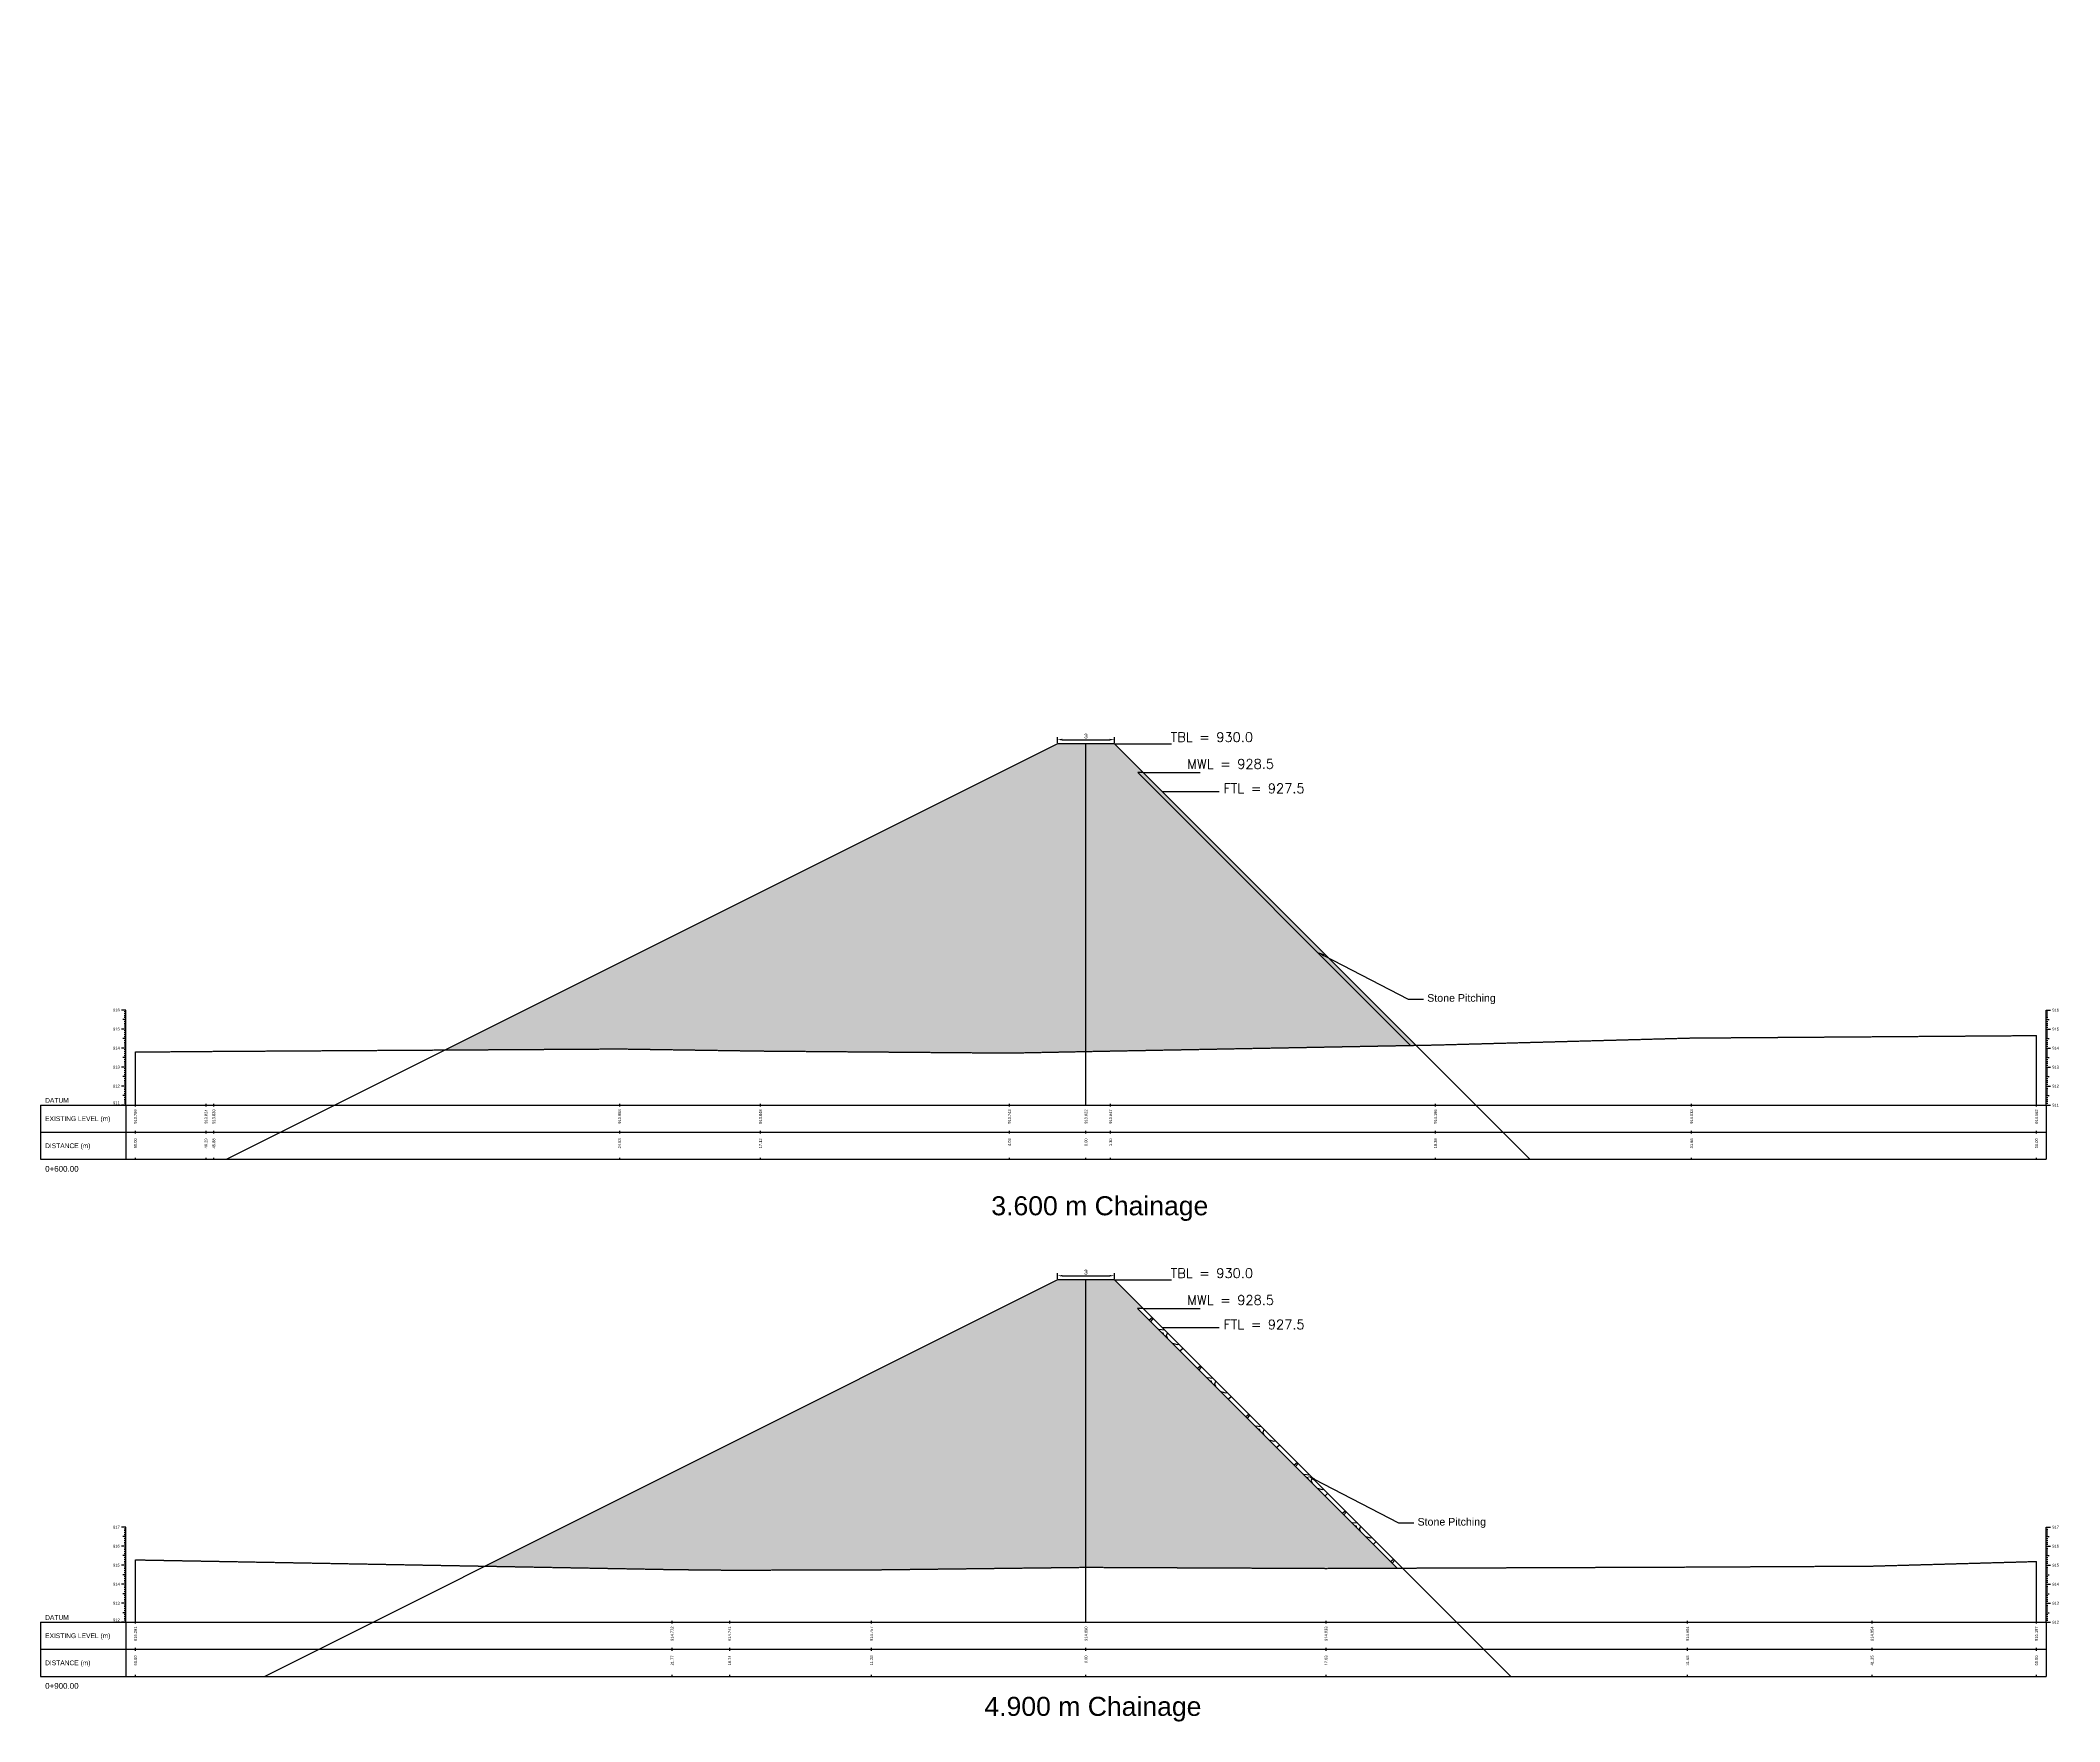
# Model space of a CAD drawing. Header units: millimetres. Extents: x 824502 to 1498685, y 1474633 to 1481826.
# Drawn here: x 1494721 to 1495783, y 1474633 to 1475517 of the extents above; entities that cross this region are included whole.
import ezdxf
from ezdxf import colors
from ezdxf.entities.mleader import LeaderData, LeaderLine
from ezdxf.enums import TextEntityAlignment as Align
from ezdxf.math import Vec2, Vec3

# ---------------------------------------------------------------- set-up
doc = ezdxf.new("R2010")
doc.units = ezdxf.units.MM
doc.linetypes.add('HIDDEN', pattern=[0.375, 0.25, -0.125])
doc.layers.add('CS_Drawing', color=7, linetype='Continuous')
doc.layers.add('GL', color=3, linetype='HIDDEN')
doc.styles.add('ROMANS', font='romans.shx')
doc.styles.get("Standard").update_dxf_attribs({"font": 'arial.ttf'})
doc.dimstyles.new('ISO-25', dxfattribs={"dimtxt": 2.5, "dimasz": 2.5, "dimexe": 1.25, "dimexo": 0.625, "dimtad": 1, "dimtxsty": 'Standard', "dimcen": 2.5, "dimadec": 0, "dimazin": 0, "dimtfac": 1, "dimtmove": 0, "dimatfit": 3, "dimfxl": 1, "dimarcsym": 0})

# ---------------------------------------------------------------- blocks, each defined once
blk = doc.blocks.new('*D6')
at = {"color": 0, "lineweight": -2, "transparency": 16777216}
for p, q in [((1495255.5, 1475147.5), (1495255.5, 1475150.4)), ((1495258, 1475149.1), (1495283, 1475149.1)), ((1495285.5, 1475147.5), (1495285.5, 1475150.4))]:
    blk.add_line(p, q, dxfattribs=at)
at = {"color": 0, "transparency": 16777216}
for points in [[(1495258, 1475149.6), (1495258, 1475148.7), (1495255.5, 1475149.1)], [(1495283, 1475149.6), (1495283, 1475148.7), (1495285.5, 1475149.1)]]:
    blk.add_solid(points, dxfattribs=at)
at = {"layer": 'Defpoints', "color": 0, "transparency": 16777216}
for p in [(1495285.5, 1475149.1), (1495255.5, 1475146.9), (1495285.5, 1475146.9)]:
    blk.add_point(p, dxfattribs=at)
at = {"color": 0, "transparency": 16777216, "insert": (1495270.5, 1475151), "char_height": 2.5, "attachment_point": 5}
blk.add_mtext('3', dxfattribs=at)
blk = doc.blocks.new('*D7')
at = {"color": 0, "lineweight": -2, "transparency": 16777216}
for p, q in [((1495255.5, 1474865.6), (1495255.5, 1474868.5)), ((1495258, 1474867.2), (1495283, 1474867.2)), ((1495285.5, 1474865.6), (1495285.5, 1474868.5))]:
    blk.add_line(p, q, dxfattribs=at)
at = {"color": 0, "transparency": 16777216}
for points in [[(1495258, 1474867.6), (1495258, 1474866.8), (1495255.5, 1474867.2)], [(1495283, 1474867.6), (1495283, 1474866.8), (1495285.5, 1474867.2)]]:
    blk.add_solid(points, dxfattribs=at)
at = {"layer": 'Defpoints', "color": 0, "transparency": 16777216}
for p in [(1495255.5, 1474865), (1495285.5, 1474867.2), (1495285.5, 1474865)]:
    blk.add_point(p, dxfattribs=at)
at = {"color": 0, "transparency": 16777216, "insert": (1495270.5, 1474869.1), "char_height": 2.5, "attachment_point": 5}
blk.add_mtext('3', dxfattribs=at)

msp = doc.modelspace()

# ---------------------------------------------------------------- hatches: boundary and pattern name
at = {"transparency": 33554687}
h = msp.add_hatch(dxfattribs=at)
h.set_pattern_fill('GRAVEL', color=0)
h.paths.add_polyline_path([(1495401.036, 1476119.513), (1495403.888, 1476119.489), (1495298.512, 1476224.865), (1495295.684, 1476224.865)])
h.paths.add_polyline_path([(1495441.285, 1474988.34), (1495444.062, 1474988.392), (1495300.602, 1475131.852), (1495297.774, 1475131.851)])
h.paths.add_polyline_path([(1494722.264, 1474649.183), (1494741.393, 1474649.183), (1494741.393, 1474653.778), (1494722.264, 1474653.778)], flags=9)
h.paths.add_polyline_path([(1494722.394, 1474685.572), (1494736.082, 1474685.572), (1494736.082, 1474689.386), (1494722.394, 1474689.386)], flags=9)
h.paths.add_polyline_path([(1494722.211, 1474660.821), (1494747.714, 1474660.821), (1494747.714, 1474665.737), (1494722.211, 1474665.737)], flags=9)
h.paths.add_polyline_path([(1494722.211, 1474675.071), (1494758.2, 1474675.071), (1494758.2, 1474679.987), (1494722.211, 1474679.987)], flags=9)
h.paths.add_polyline_path([(1495778.397, 1474683.842), (1495782.659, 1474683.842), (1495782.659, 1474686.139), (1495778.397, 1474686.139)], flags=9)
h.paths.add_polyline_path([(1495778.397, 1474733.842), (1495782.659, 1474733.842), (1495782.659, 1474736.139), (1495778.397, 1474736.139)], flags=9)
h.paths.add_polyline_path([(1495778.397, 1474723.842), (1495782.659, 1474723.842), (1495782.659, 1474726.139), (1495778.397, 1474726.139)], flags=9)
h.paths.add_polyline_path([(1495778.397, 1474713.842), (1495782.659, 1474713.842), (1495782.659, 1474716.139), (1495778.397, 1474716.139)], flags=9)
h.paths.add_polyline_path([(1495778.397, 1474703.842), (1495782.659, 1474703.842), (1495782.659, 1474706.139), (1495778.397, 1474706.139)], flags=9)
h.paths.add_polyline_path([(1495778.397, 1474693.84), (1495782.659, 1474693.84), (1495782.659, 1474696.139), (1495778.397, 1474696.139)], flags=9)
h.paths.add_polyline_path([(1494758.401, 1474685.042), (1494762.663, 1474685.042), (1494762.663, 1474687.339), (1494758.401, 1474687.339)], flags=9)
h.paths.add_polyline_path([(1494758.401, 1474733.842), (1494762.663, 1474733.842), (1494762.663, 1474736.139), (1494758.401, 1474736.139)], flags=9)
h.paths.add_polyline_path([(1494758.401, 1474723.842), (1494762.663, 1474723.842), (1494762.663, 1474726.139), (1494758.401, 1474726.139)], flags=9)
h.paths.add_polyline_path([(1494758.401, 1474713.842), (1494762.663, 1474713.842), (1494762.663, 1474716.139), (1494758.401, 1474716.139)], flags=9)
h.paths.add_polyline_path([(1494758.401, 1474703.842), (1494762.663, 1474703.842), (1494762.663, 1474706.139), (1494758.401, 1474706.139)], flags=9)
h.paths.add_polyline_path([(1494758.401, 1474693.84), (1494762.663, 1474693.84), (1494762.663, 1474696.139), (1494758.401, 1474696.139)], flags=9)
h.paths.add_polyline_path([(1495771.689, 1474661.873), (1495771.689, 1474667.883), (1495769.391, 1474667.883), (1495769.391, 1474661.873)], flags=9)
h.paths.add_polyline_path([(1495685.188, 1474661.873), (1495685.188, 1474667.883), (1495682.889, 1474667.883), (1495682.889, 1474661.873)], flags=9)
h.paths.add_polyline_path([(1495588.147, 1474661.873), (1495588.147, 1474667.883), (1495585.848, 1474667.883), (1495585.848, 1474661.873)], flags=9)
h.paths.add_polyline_path([(1495397.962, 1474661.873), (1495397.962, 1474667.883), (1495395.662, 1474667.883), (1495395.662, 1474661.873)], flags=9)
h.paths.add_polyline_path([(1495271.687, 1474663.039), (1495271.687, 1474667.883), (1495269.389, 1474667.883), (1495269.389, 1474663.039)], flags=9)
h.paths.add_polyline_path([(1495158.912, 1474661.873), (1495158.912, 1474667.883), (1495156.614, 1474667.883), (1495156.614, 1474661.873)], flags=9)
h.paths.add_polyline_path([(1495084.275, 1474661.873), (1495084.275, 1474667.883), (1495081.977, 1474667.883), (1495081.977, 1474661.873)], flags=9)
h.paths.add_polyline_path([(1495053.988, 1474661.88), (1495053.988, 1474667.877), (1495051.729, 1474667.877), (1495051.729, 1474661.88)], flags=9)
h.paths.add_polyline_path([(1494771.689, 1474661.873), (1494771.689, 1474667.883), (1494769.391, 1474667.883), (1494769.391, 1474661.873)], flags=9)
h.paths.add_polyline_path([(1495771.689, 1474674.792), (1495771.689, 1474683.133), (1495769.391, 1474683.133), (1495769.391, 1474674.792)], flags=9)
h.paths.add_polyline_path([(1495685.186, 1474674.792), (1495685.186, 1474683.133), (1495682.889, 1474683.133), (1495682.889, 1474674.792)], flags=9)
h.paths.add_polyline_path([(1495588.145, 1474674.792), (1495588.145, 1474683.133), (1495585.848, 1474683.133), (1495585.848, 1474674.792)], flags=9)
h.paths.add_polyline_path([(1495397.962, 1474674.792), (1495397.962, 1474683.133), (1495395.662, 1474683.133), (1495395.662, 1474674.792)], flags=9)
h.paths.add_polyline_path([(1495271.687, 1474674.792), (1495271.687, 1474683.133), (1495269.389, 1474683.133), (1495269.389, 1474674.792)], flags=9)
h.paths.add_polyline_path([(1495158.912, 1474674.792), (1495158.912, 1474683.133), (1495156.614, 1474683.133), (1495156.614, 1474674.792)], flags=9)
h.paths.add_polyline_path([(1495084.275, 1474674.792), (1495084.275, 1474683.133), (1495081.977, 1474683.133), (1495081.977, 1474674.792)], flags=9)
h.paths.add_polyline_path([(1495054.02, 1474674.792), (1495054.02, 1474683.133), (1495051.723, 1474683.133), (1495051.723, 1474674.792)], flags=9)
h.paths.add_polyline_path([(1494771.689, 1474674.792), (1494771.689, 1474683.133), (1494769.391, 1474683.133), (1494769.391, 1474674.792)], flags=9)
h = msp.add_hatch(dxfattribs=at)
h.set_pattern_fill('AR-CONC', color=0, scale=0.1)
h.paths.add_polyline_path([(1495270.53, 1475146.924), (1495255.53, 1475146.924), (1494933.661, 1474985.955), (1495025.241, 1474986.504), (1495099.3, 1474985.404), (1495230.246, 1474984.354), (1495270.53, 1474985.144)])
h.paths.add_polyline_path([(1495297.774, 1475131.851), (1495300.602, 1475131.852), (1495285.53, 1475146.924), (1495270.53, 1475146.924), (1495270.53, 1474985.144), (1495283.501, 1474985.394), (1495441.285, 1474988.34)])
h = msp.add_hatch(dxfattribs=at)
h.set_pattern_fill('AR-CONC', color=0, scale=0.1)
h.set_pattern_definition([(50, (-30.471, 162.445), (18.2184669, -1.59390855), [1.905, -20.955]), (355, (-30.471, 162.445), (-3.52434214, 19.10568452), [1.524, -16.76405842]), (100.4514447, (-28.953, 162.312), (14.69412471, 17.51177519), [1.61900088, -17.80902446]), (46.1842, (-30.471, 167.525), (27.1079041, -4.2042328), [2.8575, -31.4325]), (96.6355576, (-28.212, 167.175), (23.7404134, 24.74261246), [2.4285023, -26.7135608]), (351.1841512, (-30.47, 167.525), (23.7404134, 24.74261246), [2.2859967, -25.1459732]), (21, (-27.931, 166.255), (15.16143913, -10.22651982), [1.905, -20.955]), (326, (-27.931, 166.255), (6.18020283, 18.41879661), [1.524, -16.764]), (71.451445, (-26.668, 165.403), (21.34164193, 8.19227689), [1.61900088, -17.80899376]), (37.5, (-30.471, 162.445), (0.308860325, 8.455503887), [0, -16.5608, 0, -17.018, 0, -16.8275]), (7.5, (-30.471, 162.445), (6.68196625, 10.01805748), [0, -9.7028, 0, -16.1798, 0, -6.4135]), (327.5, (-36.1355, 162.445), (13.559059517, -0.5728744), [0, -6.35, 0, -19.812, 0, -26.289]), (317.5, (-38.675, 162.445), (14.81291814, 2.5426491), [0, -8.255, 0, -13.1572, 0, -18.669])])
h.paths.add_polyline_path([(1495270.53, 1474713.9), (1495270.53, 1474865), (1495255.53, 1474865), (1494954.579, 1474714.492), (1495052.862, 1474712.72), (1495083.116, 1474712.41), (1495157.753, 1474712.57)])
h.paths.add_polyline_path([(1495297.692, 1474850.009), (1495300.521, 1474850.009), (1495285.53, 1474865), (1495270.53, 1474865), (1495270.53, 1474713.9), (1495396.802, 1474713.33), (1495434.232, 1474713.47)])
h = msp.add_hatch(dxfattribs=at)
h.set_pattern_fill('GRAVEL', color=0)
h.set_pattern_definition([(228.0127875, (-12.1833, 187.8452), (-203.200000016, -228.5999999858), [3.4172144, -338.3048364]), (184.969741, (-14.4693, 185.3052), (304.7999998794, 25.400001447), [5.8640472, -580.54048894]), (132.5104471, (-20.3113, 184.7972), (254.0000001073, -279.3999999025), [4.1348152, -409.34722794]), (267.273689, (-30.2173, 178.4472), (25.4000000532, 507.9999999973), [5.3400452, -528.66437426]), (292.83365418, (-30.4713, 173.1132), (-127.0000000106, 304.79999999555), [5.236337, -518.39807745]), (357.273689, (-28.4393, 168.2872), (-507.9999999973, 25.4000000532), [5.3400452, -528.66437426]), (37.69424047, (-23.1053, 168.0332), (-330.19999998536, -254.000000019), [7.0619366, -699.13115314]), (72.25532837, (-17.5173, 172.3512), (177.8000000478, 558.7999999848), [6.6671952, -660.05256602]), (121.42956562, (-15.4853, 178.7012), (-203.2000000288, 330.19999998226), [5.35813, -530.455457]), (175.2363583, (-18.2793, 183.2732), (279.399999996, -25.4000000439), [6.1171328, -299.7393695]), (222.3974378, (-24.37526, 183.7812), (-304.79999999025, -279.40000001064), [7.9107792, -783.16772512]), (138.81407483, (-5.0713, 178.1932), (-177.7999999893, 152.4000000124), [2.7000454, -267.30565824]), (171.4692344, (-7.1033, 179.9712), (330.2000000089, -50.7999999424), [5.1368198, -508.54638997]), (225, (-12.183, 180.733), (-4e-15, -25.4), [3.5920934, -32.32893108]), (203.19859051, (-13.9613, 183.7812), (127.0000000035, 50.799999991), [1.9344132, -191.5062237]), (291.8014095, (-15.7393, 183.019), (-25.400000005, 76.199999998), [2.7356562, -134.0475299]), (30.96375653, (-14.7233, 180.479), (76.200000002, 50.799999997), [4.4431966, -143.66298153]), (161.5650512, (-10.913, 182.765), (50.8, -25.399999997), [3.2128714, -77.10898117]), (16.389540334, (-30.4713, 183.0192), (254, 76.2), [4.50088, -445.58826673]), (70.34617594, (-26.1533, 184.2892), (-101.6000000093, -279.3999999967), [3.7759894, -373.82215678]), (293.19859051, (-10.9133, 187.8452), (-50.799999991, 127.0000000036), [3.868801, -189.5718359]), (343.61045967, (-9.3893, 184.2892), (-254.0000000053, 76.1999999822), [4.50088, -445.58826673]), (339.44395478, (-30.4713, 167.2712), (-127, 50.8), [4.340352, -212.67734313]), (294.7751406, (-26.4073, 165.7472), (-127.0000001512, 279.3999999313), [3.6367212, -360.0359338]), (66.80140949, (-10.6593, 162.4452), (50.799999992, 127.000000003), [3.868801, -189.5718359]), (17.35402464, (-9.1353, 166.0012), (-330.1999999934, -101.6000000213), [4.2578274, -421.5237598]), (69.44395478, (-23.1053, 162.4452), (-50.800000001, -126.9999999996), [2.170176, -214.84751913]), (101.30993247, (-12.1833, 162.445), (-25.4, 101.6), [1.295146, -128.21994965]), (165.96375653, (-12.437, 163.715), (76.2, -25.4), [5.236337, -99.4905459]), (186.00900596, (-17.5173, 164.9852), (253.99999999865, 25.4000000133), [4.85267, -480.41364863]), (303.69006753, (-14.723, 178.193), (-25.400000004, 50.799999998), [3.6632388, -87.9177636]), (353.15722659, (-12.6913, 175.1452), (431.80000000266, -50.7999999774), [6.3955676, -633.16009065]), (60.9453959, (-6.3413, 174.3832), (-101.6000000028, -177.7999999984), [2.6150824, -258.89392318]), (90, (-5.07, 176.67), (-25.4, 25.4), [1.524, -23.876]), (120.25643716, (-18.0253, 165.7472), (101.5999999876, -177.8000000071), [3.5286696, -349.33940773]), (48.0127875, (-19.8033, 168.7952), (203.2000000168, 228.5999999851), [6.8344288, -334.887622]), (0, (-15.23, 173.875), (25.4, 25.4), [6.604, -18.796]), (325.3048465, (-8.6273, 173.8752), (254.0000000962, -177.7999998625), [4.0160956, -397.59316724]), (254.0546041, (-5.3253, 171.5892), (-25.399999998, -101.6000000004), [3.6982908, -181.2165004]), (207.64597536, (-6.3413, 168.0332), (-482.60000001773, -253.9999999663), [6.021451, -596.12464423]), (175.42607874, (-11.6753, 165.2392), (-330.2, 25.4), [6.3702946, -630.65846456])])
h.paths.add_polyline_path([(1495434.232, 1474713.47), (1495437.05, 1474713.48), (1495300.521, 1474850.009), (1495297.692, 1474850.009)])

# ---------------------------------------------------------------- linework, layer by layer
at = {"color": 0}
for p, q in [((1495255.53, 1475146.924), (1494818.624, 1474928.424)), ((1495285.53, 1475146.924), (1495255.53, 1475146.924)), ((1495270.53, 1474956.924), (1495270.53, 1475146.924)), ((1495285.53, 1475146.924), (1495504.03, 1474928.424)), ((1495285.53, 1475146.924), (1495315.53, 1475146.924)), ((1495285.53, 1475146.924), (1495300.521, 1475131.933)), ((1495300.602, 1475131.852), (1495297.774, 1475131.851)), ((1495297.774, 1475131.851), (1495441.285, 1474988.34)), ((1495300.521, 1475131.933), (1495330.521, 1475131.933)), ((1495300.521, 1475131.933), (1495310.53, 1475121.924)), ((1495310.53, 1475121.924), (1495340.53, 1475121.924)), ((1495255.53, 1474865), (1494838.62, 1474656.5)), ((1495285.53, 1474865), (1495255.53, 1474865)), ((1495270.53, 1474685), (1495270.53, 1474865)), ((1495285.53, 1474865), (1495494.03, 1474656.5)), ((1495285.542, 1474865), (1495315.542, 1474865)), ((1495285.542, 1474865), (1495300.533, 1474850.009)), ((1495297.692, 1474850.009), (1495434.232, 1474713.47)), ((1495300.521, 1474850.009), (1495297.692, 1474850.009)), ((1495300.521, 1474850.009), (1495330.521, 1474850.009)), ((1495300.533, 1474850.009), (1495310.542, 1474840)), ((1495310.542, 1474840), (1495340.542, 1474840))]:
    msp.add_line(p, q, dxfattribs=at)
at = {"layer": 'CS_Drawing'}
for p, q in [((1494765.53, 1475006.924), (1494763.28, 1475006.924)), ((1494765.53, 1475006.924), (1494763.955, 1475006.924)), ((1494765.53, 1475001.924), (1494763.955, 1475001.924)), ((1494765.53, 1475006.924), (1494764.63, 1475006.924)), ((1494765.53, 1475005.924), (1494764.63, 1475005.924)), ((1494765.53, 1475004.924), (1494764.63, 1475004.924)), ((1494765.53, 1475003.924), (1494764.63, 1475003.924)), ((1494765.53, 1475002.924), (1494764.63, 1475002.924)), ((1494765.53, 1475001.924), (1494764.63, 1475001.924)), ((1494765.53, 1475000.924), (1494764.63, 1475000.924)), ((1494765.53, 1474956.924), (1494765.53, 1475006.924)), ((1495775.53, 1475006.924), (1495777.78, 1475006.924)), ((1495775.53, 1475006.924), (1495777.105, 1475006.924)), ((1495775.53, 1475006.924), (1495776.43, 1475006.924)), ((1495775.53, 1474956.924), (1495775.53, 1475006.924)), ((1495775.53, 1475005.924), (1495776.43, 1475005.924)), ((1495775.53, 1475004.924), (1495776.43, 1475004.924)), ((1495775.53, 1475003.924), (1495776.43, 1475003.924)), ((1495775.53, 1475002.924), (1495776.43, 1475002.924)), ((1495775.53, 1475001.924), (1495777.105, 1475001.924)), ((1495775.53, 1475001.924), (1495776.43, 1475001.924)), ((1495775.53, 1475000.924), (1495776.43, 1475000.924)), ((1494765.53, 1474996.924), (1494763.28, 1474996.924)), ((1494765.53, 1474996.924), (1494763.955, 1474996.924)), ((1494765.53, 1474991.924), (1494763.955, 1474991.924)), ((1494765.53, 1474999.924), (1494764.63, 1474999.924)), ((1494765.53, 1474998.924), (1494764.63, 1474998.924)), ((1494765.53, 1474997.924), (1494764.63, 1474997.924)), ((1494765.53, 1474996.924), (1494764.63, 1474996.924)), ((1494765.53, 1474995.924), (1494764.63, 1474995.924)), ((1494765.53, 1474994.924), (1494764.63, 1474994.924)), ((1494765.53, 1474993.924), (1494764.63, 1474993.924)), ((1494765.53, 1474992.924), (1494764.63, 1474992.924)), ((1494765.53, 1474991.924), (1494764.63, 1474991.924)), ((1494765.53, 1474990.924), (1494764.63, 1474990.924)), ((1494765.53, 1474989.924), (1494764.63, 1474989.924)), ((1495770.53, 1474956.924), (1495770.53, 1474993.544)), ((1495775.53, 1474999.924), (1495776.43, 1474999.924)), ((1495775.53, 1474998.924), (1495776.43, 1474998.924)), ((1495775.53, 1474997.924), (1495776.43, 1474997.924)), ((1495775.53, 1474996.924), (1495777.78, 1474996.924)), ((1495775.53, 1474996.924), (1495777.105, 1474996.924)), ((1495775.53, 1474996.924), (1495776.43, 1474996.924)), ((1495775.53, 1474996.924), (1495777.78, 1474996.924)), ((1495775.53, 1474996.924), (1495777.105, 1474996.924)), ((1495775.53, 1474956.924), (1495775.53, 1474996.924)), ((1495775.53, 1474995.924), (1495776.43, 1474995.924)), ((1495775.53, 1474995.924), (1495776.43, 1474995.924)), ((1495775.53, 1474994.924), (1495776.43, 1474994.924)), ((1495775.53, 1474994.924), (1495776.43, 1474994.924)), ((1495775.53, 1474993.924), (1495776.43, 1474993.924)), ((1495775.53, 1474993.924), (1495776.43, 1474993.924)), ((1495775.53, 1474992.924), (1495776.43, 1474992.924)), ((1495775.53, 1474992.924), (1495776.43, 1474992.924)), ((1495775.53, 1474991.924), (1495777.105, 1474991.924)), ((1495775.53, 1474991.924), (1495776.43, 1474991.924)), ((1495775.53, 1474991.924), (1495777.105, 1474991.924)), ((1495775.53, 1474991.924), (1495776.43, 1474991.924)), ((1495775.53, 1474990.924), (1495776.43, 1474990.924)), ((1495775.53, 1474990.924), (1495776.43, 1474990.924)), ((1495775.53, 1474989.924), (1495776.43, 1474989.924)), ((1495775.53, 1474989.924), (1495776.43, 1474989.924)), ((1494765.53, 1474986.924), (1494763.28, 1474986.924)), ((1494765.53, 1474986.924), (1494763.955, 1474986.924)), ((1494765.53, 1474981.924), (1494763.955, 1474981.924)), ((1494765.53, 1474988.924), (1494764.63, 1474988.924)), ((1494765.53, 1474987.924), (1494764.63, 1474987.924)), ((1494765.53, 1474986.924), (1494764.63, 1474986.924)), ((1494765.53, 1474985.924), (1494764.63, 1474985.924)), ((1494765.53, 1474984.924), (1494764.63, 1474984.924)), ((1494765.53, 1474983.924), (1494764.63, 1474983.924)), ((1494765.53, 1474982.924), (1494764.63, 1474982.924)), ((1494765.53, 1474981.924), (1494764.63, 1474981.924)), ((1494765.53, 1474980.924), (1494764.63, 1474980.924)), ((1494765.53, 1474979.924), (1494764.63, 1474979.924)), ((1494770.53, 1474956.924), (1494770.53, 1474984.914)), ((1495775.53, 1474988.924), (1495776.43, 1474988.924)), ((1495775.53, 1474988.924), (1495776.43, 1474988.924)), ((1495775.53, 1474987.924), (1495776.43, 1474987.924)), ((1495775.53, 1474987.924), (1495776.43, 1474987.924)), ((1495775.53, 1474986.924), (1495777.78, 1474986.924)), ((1495775.53, 1474986.924), (1495777.105, 1474986.924)), ((1495775.53, 1474986.924), (1495776.43, 1474986.924)), ((1495775.53, 1474986.924), (1495777.78, 1474986.924)), ((1495775.53, 1474986.924), (1495777.105, 1474986.924)), ((1495775.53, 1474986.924), (1495776.43, 1474986.924)), ((1495775.53, 1474985.924), (1495776.43, 1474985.924)), ((1495775.53, 1474985.924), (1495776.43, 1474985.924)), ((1495775.53, 1474984.924), (1495776.43, 1474984.924)), ((1495775.53, 1474984.924), (1495776.43, 1474984.924)), ((1495775.53, 1474983.924), (1495776.43, 1474983.924)), ((1495775.53, 1474983.924), (1495776.43, 1474983.924)), ((1495775.53, 1474982.924), (1495776.43, 1474982.924)), ((1495775.53, 1474982.924), (1495776.43, 1474982.924)), ((1495775.53, 1474981.924), (1495777.105, 1474981.924)), ((1495775.53, 1474981.924), (1495776.43, 1474981.924)), ((1495775.53, 1474981.924), (1495777.105, 1474981.924)), ((1495775.53, 1474981.924), (1495776.43, 1474981.924)), ((1495775.53, 1474980.924), (1495776.43, 1474980.924)), ((1495775.53, 1474980.924), (1495776.43, 1474980.924)), ((1495775.53, 1474979.924), (1495776.43, 1474979.924)), ((1495775.53, 1474979.924), (1495776.43, 1474979.924)), ((1494765.53, 1474976.924), (1494763.28, 1474976.924)), ((1494765.53, 1474976.924), (1494763.955, 1474976.924)), ((1494765.53, 1474971.924), (1494763.955, 1474971.924)), ((1494765.53, 1474978.924), (1494764.63, 1474978.924)), ((1494765.53, 1474977.924), (1494764.63, 1474977.924)), ((1494765.53, 1474976.924), (1494764.63, 1474976.924)), ((1494765.53, 1474975.924), (1494764.63, 1474975.924)), ((1494765.53, 1474974.924), (1494764.63, 1474974.924)), ((1494765.53, 1474973.924), (1494764.63, 1474973.924)), ((1494765.53, 1474972.924), (1494764.63, 1474972.924)), ((1494765.53, 1474971.924), (1494764.63, 1474971.924)), ((1494765.53, 1474970.924), (1494764.63, 1474970.924)), ((1494765.53, 1474969.924), (1494764.63, 1474969.924)), ((1494765.53, 1474968.924), (1494764.63, 1474968.924)), ((1495770.53, 1474956.924), (1495770.53, 1474976.924)), ((1495770.53, 1474956.924), (1495770.53, 1474976.924)), ((1495775.53, 1474978.924), (1495776.43, 1474978.924)), ((1495775.53, 1474978.924), (1495776.43, 1474978.924)), ((1495775.53, 1474977.924), (1495776.43, 1474977.924)), ((1495775.53, 1474977.924), (1495776.43, 1474977.924)), ((1495775.53, 1474976.924), (1495777.78, 1474976.924)), ((1495775.53, 1474976.924), (1495777.105, 1474976.924)), ((1495775.53, 1474976.924), (1495776.43, 1474976.924)), ((1495775.53, 1474976.924), (1495777.78, 1474976.924)), ((1495775.53, 1474976.924), (1495777.105, 1474976.924)), ((1495775.53, 1474976.924), (1495776.43, 1474976.924)), ((1495775.53, 1474975.924), (1495776.43, 1474975.924)), ((1495775.53, 1474975.924), (1495776.43, 1474975.924)), ((1495775.53, 1474974.924), (1495776.43, 1474974.924)), ((1495775.53, 1474974.924), (1495776.43, 1474974.924)), ((1495775.53, 1474973.924), (1495776.43, 1474973.924)), ((1495775.53, 1474973.924), (1495776.43, 1474973.924)), ((1495775.53, 1474972.924), (1495776.43, 1474972.924)), ((1495775.53, 1474972.924), (1495776.43, 1474972.924)), ((1495775.53, 1474971.924), (1495777.105, 1474971.924)), ((1495775.53, 1474971.924), (1495776.43, 1474971.924)), ((1495775.53, 1474971.924), (1495777.105, 1474971.924)), ((1495775.53, 1474971.924), (1495776.43, 1474971.924)), ((1495775.53, 1474970.924), (1495776.43, 1474970.924)), ((1495775.53, 1474970.924), (1495776.43, 1474970.924)), ((1495775.53, 1474969.924), (1495776.43, 1474969.924)), ((1495775.53, 1474969.924), (1495776.43, 1474969.924)), ((1495775.53, 1474968.924), (1495776.43, 1474968.924)), ((1495775.53, 1474968.924), (1495776.43, 1474968.924)), ((1494765.53, 1474966.924), (1494763.28, 1474966.924)), ((1494765.53, 1474966.924), (1494763.955, 1474966.924)), ((1494765.53, 1474961.924), (1494763.955, 1474961.924)), ((1494765.53, 1474967.924), (1494764.63, 1474967.924)), ((1494765.53, 1474966.924), (1494764.63, 1474966.924)), ((1494765.53, 1474965.924), (1494764.63, 1474965.924)), ((1494765.53, 1474964.924), (1494764.63, 1474964.924)), ((1494765.53, 1474963.924), (1494764.63, 1474963.924)), ((1494765.53, 1474962.924), (1494764.63, 1474962.924)), ((1494765.53, 1474961.924), (1494764.63, 1474961.924)), ((1494765.53, 1474960.924), (1494764.63, 1474960.924)), ((1494765.53, 1474959.924), (1494764.63, 1474959.924)), ((1494765.53, 1474958.924), (1494764.63, 1474958.924)), ((1494765.53, 1474957.924), (1494764.63, 1474957.924)), ((1495775.53, 1474967.924), (1495776.43, 1474967.924)), ((1495775.53, 1474967.924), (1495776.43, 1474967.924)), ((1495775.53, 1474966.924), (1495777.78, 1474966.924)), ((1495775.53, 1474966.924), (1495777.105, 1474966.924)), ((1495775.53, 1474966.924), (1495776.43, 1474966.924)), ((1495775.53, 1474966.924), (1495777.78, 1474966.924)), ((1495775.53, 1474966.924), (1495777.105, 1474966.924)), ((1495775.53, 1474966.924), (1495776.43, 1474966.924)), ((1495775.53, 1474965.924), (1495776.43, 1474965.924)), ((1495775.53, 1474965.924), (1495776.43, 1474965.924)), ((1495775.53, 1474964.924), (1495776.43, 1474964.924)), ((1495775.53, 1474964.924), (1495776.43, 1474964.924)), ((1495775.53, 1474963.924), (1495776.43, 1474963.924)), ((1495775.53, 1474963.924), (1495776.43, 1474963.924)), ((1495775.53, 1474962.924), (1495776.43, 1474962.924)), ((1495775.53, 1474962.924), (1495776.43, 1474962.924)), ((1495775.53, 1474961.924), (1495777.105, 1474961.924)), ((1495775.53, 1474961.924), (1495776.43, 1474961.924)), ((1495775.53, 1474961.924), (1495777.105, 1474961.924)), ((1495775.53, 1474961.924), (1495776.43, 1474961.924)), ((1495775.53, 1474960.924), (1495776.43, 1474960.924)), ((1495775.53, 1474960.924), (1495776.43, 1474960.924)), ((1495775.53, 1474959.924), (1495776.43, 1474959.924)), ((1495775.53, 1474959.924), (1495776.43, 1474959.924)), ((1495775.53, 1474958.924), (1495776.43, 1474958.924)), ((1495775.53, 1474958.924), (1495776.43, 1474958.924)), ((1495775.53, 1474957.924), (1495776.43, 1474957.924)), ((1495775.53, 1474957.924), (1495776.43, 1474957.924)), ((1494720.53, 1474956.924), (1494765.53, 1474956.924)), ((1494720.53, 1474956.924), (1494720.53, 1474928.424)), ((1494765.53, 1474956.924), (1494763.28, 1474956.924)), ((1494765.53, 1474956.924), (1494763.955, 1474956.924)), ((1494765.53, 1474956.924), (1494764.63, 1474956.924)), ((1494765.53, 1474956.924), (1495775.53, 1474956.924)), ((1494765.53, 1474956.924), (1494765.53, 1474928.424)), ((1494770.53, 1474956.174), (1494770.53, 1474957.674)), ((1494807.668, 1474956.174), (1494807.668, 1474957.674)), ((1494811.741, 1474956.174), (1494811.741, 1474957.674)), ((1495025.241, 1474956.174), (1495025.241, 1474957.674)), ((1495099.3, 1474956.174), (1495099.3, 1474957.674)), ((1495230.246, 1474956.174), (1495230.246, 1474957.674)), ((1495283.501, 1474956.174), (1495283.501, 1474957.674)), ((1495454.331, 1474956.174), (1495454.331, 1474957.674)), ((1495589.113, 1474956.174), (1495589.113, 1474957.674)), ((1495720.53, 1474956.924), (1495765.53, 1474956.924)), ((1495765.53, 1474956.924), (1495775.53, 1474956.924)), ((1495770.53, 1474956.174), (1495770.53, 1474957.674)), ((1495770.53, 1474956.174), (1495770.53, 1474957.674)), ((1495775.53, 1474956.924), (1495777.78, 1474956.924)), ((1495775.53, 1474956.924), (1495777.105, 1474956.924)), ((1495775.53, 1474956.924), (1495776.43, 1474956.924)), ((1495775.53, 1474956.924), (1495775.53, 1474928.424)), ((1495775.53, 1474956.924), (1495777.78, 1474956.924)), ((1495775.53, 1474956.924), (1495777.105, 1474956.924)), ((1495775.53, 1474956.924), (1495776.43, 1474956.924)), ((1495775.53, 1474956.924), (1495775.53, 1474928.424)), ((1494720.53, 1474942.674), (1494765.53, 1474942.674)), ((1494765.53, 1474942.674), (1495775.53, 1474942.674)), ((1494765.53, 1474942.674), (1495775.53, 1474942.674)), ((1494770.53, 1474941.924), (1494770.53, 1474943.424)), ((1494807.668, 1474941.924), (1494807.668, 1474943.424)), ((1494811.741, 1474941.924), (1494811.741, 1474943.424)), ((1495025.241, 1474941.924), (1495025.241, 1474943.424)), ((1495099.3, 1474941.924), (1495099.3, 1474943.424)), ((1495230.246, 1474941.924), (1495230.246, 1474943.424)), ((1495270.53, 1474941.924), (1495270.53, 1474943.424)), ((1495283.501, 1474941.924), (1495283.501, 1474943.424)), ((1495454.331, 1474941.924), (1495454.331, 1474943.424)), ((1495589.113, 1474941.924), (1495589.113, 1474943.424)), ((1495720.53, 1474942.674), (1495765.53, 1474942.674)), ((1495765.53, 1474942.674), (1495775.53, 1474942.674)), ((1495765.53, 1474942.674), (1495775.53, 1474942.674)), ((1495770.53, 1474941.924), (1495770.53, 1474943.424)), ((1495770.53, 1474941.924), (1495770.53, 1474943.424)), ((1494720.53, 1474928.424), (1494765.53, 1474928.424)), ((1494765.53, 1474928.424), (1495775.53, 1474928.424)), ((1494770.53, 1474928.424), (1494770.53, 1474929.174)), ((1494807.668, 1474928.424), (1494807.668, 1474929.174)), ((1494811.741, 1474928.424), (1494811.741, 1474929.174)), ((1495025.241, 1474928.424), (1495025.241, 1474929.174)), ((1495099.3, 1474928.424), (1495099.3, 1474929.174)), ((1495230.246, 1474928.424), (1495230.246, 1474929.174)), ((1495270.53, 1474928.424), (1495270.53, 1474929.174)), ((1495283.501, 1474928.424), (1495283.501, 1474929.174)), ((1495454.331, 1474928.424), (1495454.331, 1474929.174)), ((1495589.113, 1474928.424), (1495589.113, 1474929.174)), ((1495720.53, 1474928.424), (1495765.53, 1474928.424)), ((1495765.53, 1474928.424), (1495775.53, 1474928.424)), ((1495770.53, 1474928.424), (1495770.53, 1474929.174)), ((1495770.53, 1474928.424), (1495770.53, 1474929.174)), ((1494765.53, 1474735), (1494763.28, 1474735)), ((1494765.53, 1474735), (1494763.955, 1474735)), ((1494765.53, 1474735), (1494764.63, 1474735)), ((1494765.53, 1474685), (1494765.53, 1474735)), ((1495775.53, 1474735), (1495777.78, 1474735)), ((1495775.53, 1474735), (1495777.105, 1474735)), ((1495775.53, 1474735), (1495776.43, 1474735)), ((1495775.53, 1474685), (1495775.53, 1474735)), ((1494765.53, 1474725), (1494763.28, 1474725)), ((1494765.53, 1474730), (1494763.955, 1474730)), ((1494765.53, 1474725), (1494763.955, 1474725)), ((1494765.53, 1474734), (1494764.63, 1474734)), ((1494765.53, 1474733), (1494764.63, 1474733)), ((1494765.53, 1474732), (1494764.63, 1474732)), ((1494765.53, 1474731), (1494764.63, 1474731)), ((1494765.53, 1474730), (1494764.63, 1474730)), ((1494765.53, 1474729), (1494764.63, 1474729)), ((1494765.53, 1474728), (1494764.63, 1474728)), ((1494765.53, 1474727), (1494764.63, 1474727)), ((1494765.53, 1474726), (1494764.63, 1474726)), ((1494765.53, 1474725), (1494764.63, 1474725)), ((1495775.53, 1474734), (1495776.43, 1474734)), ((1495775.53, 1474733), (1495776.43, 1474733)), ((1495775.53, 1474732), (1495776.43, 1474732)), ((1495775.53, 1474731), (1495776.43, 1474731)), ((1495775.53, 1474730), (1495777.105, 1474730)), ((1495775.53, 1474730), (1495776.43, 1474730)), ((1495775.53, 1474729), (1495776.43, 1474729)), ((1495775.53, 1474728), (1495776.43, 1474728)), ((1495775.53, 1474727), (1495776.43, 1474727)), ((1495775.53, 1474726), (1495776.43, 1474726)), ((1495775.53, 1474725), (1495777.78, 1474725)), ((1495775.53, 1474725), (1495777.105, 1474725)), ((1495775.53, 1474725), (1495776.43, 1474725)), ((1494765.53, 1474715), (1494763.28, 1474715)), ((1494765.53, 1474720), (1494763.955, 1474720)), ((1494765.53, 1474715), (1494763.955, 1474715)), ((1494765.53, 1474724), (1494764.63, 1474724)), ((1494765.53, 1474723), (1494764.63, 1474723)), ((1494765.53, 1474722), (1494764.63, 1474722)), ((1494765.53, 1474721), (1494764.63, 1474721)), ((1494765.53, 1474720), (1494764.63, 1474720)), ((1494765.53, 1474719), (1494764.63, 1474719)), ((1494765.53, 1474718), (1494764.63, 1474718)), ((1494765.53, 1474717), (1494764.63, 1474717)), ((1494765.53, 1474716), (1494764.63, 1474716)), ((1494765.53, 1474715), (1494764.63, 1474715)), ((1494765.53, 1474714), (1494764.63, 1474714)), ((1494770.53, 1474685), (1494770.53, 1474717.81)), ((1495770.53, 1474685), (1495770.53, 1474716.97)), ((1495775.53, 1474724), (1495776.43, 1474724)), ((1495775.53, 1474723), (1495776.43, 1474723)), ((1495775.53, 1474722), (1495776.43, 1474722)), ((1495775.53, 1474721), (1495776.43, 1474721)), ((1495775.53, 1474720), (1495777.105, 1474720)), ((1495775.53, 1474720), (1495776.43, 1474720)), ((1495775.53, 1474719), (1495776.43, 1474719)), ((1495775.53, 1474718), (1495776.43, 1474718)), ((1495775.53, 1474717), (1495776.43, 1474717)), ((1495775.53, 1474716), (1495776.43, 1474716)), ((1495775.53, 1474715), (1495777.78, 1474715)), ((1495775.53, 1474715), (1495777.105, 1474715)), ((1495775.53, 1474715), (1495776.43, 1474715)), ((1495775.53, 1474714), (1495776.43, 1474714)), ((1494765.53, 1474705), (1494763.28, 1474705)), ((1494765.53, 1474710), (1494763.955, 1474710)), ((1494765.53, 1474705), (1494763.955, 1474705)), ((1494765.53, 1474713), (1494764.63, 1474713)), ((1494765.53, 1474712), (1494764.63, 1474712)), ((1494765.53, 1474711), (1494764.63, 1474711)), ((1494765.53, 1474710), (1494764.63, 1474710)), ((1494765.53, 1474709), (1494764.63, 1474709)), ((1494765.53, 1474708), (1494764.63, 1474708)), ((1494765.53, 1474707), (1494764.63, 1474707)), ((1494765.53, 1474706), (1494764.63, 1474706)), ((1494765.53, 1474705), (1494764.63, 1474705)), ((1494765.53, 1474704), (1494764.63, 1474704)), ((1494765.53, 1474703), (1494764.63, 1474703)), ((1495775.53, 1474713), (1495776.43, 1474713)), ((1495775.53, 1474712), (1495776.43, 1474712)), ((1495775.53, 1474711), (1495776.43, 1474711)), ((1495775.53, 1474710), (1495777.105, 1474710)), ((1495775.53, 1474710), (1495776.43, 1474710)), ((1495775.53, 1474709), (1495776.43, 1474709)), ((1495775.53, 1474708), (1495776.43, 1474708)), ((1495775.53, 1474707), (1495776.43, 1474707)), ((1495775.53, 1474706), (1495776.43, 1474706)), ((1495775.53, 1474705), (1495777.78, 1474705)), ((1495775.53, 1474705), (1495777.105, 1474705)), ((1495775.53, 1474705), (1495776.43, 1474705)), ((1495775.53, 1474704), (1495776.43, 1474704)), ((1495775.53, 1474703), (1495776.43, 1474703)), ((1494765.53, 1474695), (1494763.28, 1474695)), ((1494765.53, 1474700), (1494763.955, 1474700)), ((1494765.53, 1474695), (1494763.955, 1474695)), ((1494765.53, 1474702), (1494764.63, 1474702)), ((1494765.53, 1474701), (1494764.63, 1474701)), ((1494765.53, 1474700), (1494764.63, 1474700)), ((1494765.53, 1474699), (1494764.63, 1474699)), ((1494765.53, 1474698), (1494764.63, 1474698)), ((1494765.53, 1474697), (1494764.63, 1474697)), ((1494765.53, 1474696), (1494764.63, 1474696)), ((1494765.53, 1474695), (1494764.63, 1474695)), ((1494765.53, 1474694), (1494764.63, 1474694)), ((1494765.53, 1474693), (1494764.63, 1474693)), ((1495775.53, 1474702), (1495776.43, 1474702)), ((1495775.53, 1474701), (1495776.43, 1474701)), ((1495775.53, 1474700), (1495777.105, 1474700)), ((1495775.53, 1474700), (1495776.43, 1474700)), ((1495775.53, 1474699), (1495776.43, 1474699)), ((1495775.53, 1474698), (1495776.43, 1474698)), ((1495775.53, 1474697), (1495776.43, 1474697)), ((1495775.53, 1474696), (1495776.43, 1474696)), ((1495775.53, 1474695), (1495777.78, 1474695)), ((1495775.53, 1474695), (1495777.105, 1474695)), ((1495775.53, 1474695), (1495776.43, 1474695)), ((1495775.53, 1474694), (1495776.43, 1474694)), ((1495775.53, 1474693), (1495776.43, 1474693)), ((1494720.53, 1474685), (1494765.53, 1474685)), ((1494720.53, 1474685), (1494720.53, 1474656.5)), ((1494765.53, 1474685), (1494763.28, 1474685)), ((1494765.53, 1474690), (1494763.955, 1474690)), ((1494765.53, 1474685), (1494763.955, 1474685)), ((1494765.53, 1474692), (1494764.63, 1474692)), ((1494765.53, 1474691), (1494764.63, 1474691)), ((1494765.53, 1474690), (1494764.63, 1474690)), ((1494765.53, 1474689), (1494764.63, 1474689)), ((1494765.53, 1474688), (1494764.63, 1474688)), ((1494765.53, 1474687), (1494764.63, 1474687)), ((1494765.53, 1474686), (1494764.63, 1474686)), ((1494765.53, 1474685), (1494764.63, 1474685)), ((1494765.53, 1474685), (1495775.53, 1474685)), ((1494765.53, 1474685), (1494765.53, 1474656.5)), ((1494770.53, 1474684.25), (1494770.53, 1474685.75)), ((1495052.862, 1474684.25), (1495052.862, 1474685.75)), ((1495083.116, 1474684.25), (1495083.116, 1474685.75)), ((1495157.753, 1474684.25), (1495157.753, 1474685.75)), ((1495396.802, 1474684.25), (1495396.802, 1474685.75)), ((1495586.987, 1474684.25), (1495586.987, 1474685.75)), ((1495684.028, 1474684.25), (1495684.028, 1474685.75)), ((1495770.53, 1474684.25), (1495770.53, 1474685.75)), ((1495775.53, 1474692), (1495776.43, 1474692)), ((1495775.53, 1474691), (1495776.43, 1474691)), ((1495775.53, 1474690), (1495777.105, 1474690)), ((1495775.53, 1474690), (1495776.43, 1474690)), ((1495775.53, 1474689), (1495776.43, 1474689)), ((1495775.53, 1474688), (1495776.43, 1474688)), ((1495775.53, 1474687), (1495776.43, 1474687)), ((1495775.53, 1474686), (1495776.43, 1474686)), ((1495775.53, 1474685), (1495777.78, 1474685)), ((1495775.53, 1474685), (1495777.105, 1474685)), ((1495775.53, 1474685), (1495776.43, 1474685)), ((1495775.53, 1474685), (1495775.53, 1474656.5)), ((1494770.53, 1474670), (1494770.53, 1474671.5)), ((1495052.862, 1474670), (1495052.862, 1474671.5)), ((1495083.116, 1474670), (1495083.116, 1474671.5)), ((1495157.753, 1474670), (1495157.753, 1474671.5)), ((1495270.528, 1474670), (1495270.528, 1474671.5)), ((1495396.802, 1474670), (1495396.802, 1474671.5)), ((1495586.987, 1474670), (1495586.987, 1474671.5)), ((1495684.028, 1474670), (1495684.028, 1474671.5)), ((1495770.53, 1474670), (1495770.53, 1474671.5)), ((1494720.53, 1474670.75), (1494765.53, 1474670.75)), ((1494765.53, 1474670.75), (1495775.53, 1474670.75)), ((1494765.53, 1474670.75), (1495775.53, 1474670.75)), ((1494720.53, 1474656.5), (1494765.53, 1474656.5)), ((1494765.53, 1474656.5), (1495775.53, 1474656.5)), ((1494770.53, 1474656.5), (1494770.53, 1474657.25)), ((1495052.862, 1474656.5), (1495052.862, 1474657.25)), ((1495083.116, 1474656.5), (1495083.116, 1474657.25)), ((1495157.753, 1474656.5), (1495157.753, 1474657.25)), ((1495270.528, 1474656.5), (1495270.528, 1474657.25)), ((1495396.802, 1474656.5), (1495396.802, 1474657.25)), ((1495586.987, 1474656.5), (1495586.987, 1474657.25)), ((1495684.028, 1474656.5), (1495684.028, 1474657.25)), ((1495770.53, 1474656.5), (1495770.53, 1474657.25))]:
    msp.add_line(p, q, dxfattribs=at)
at = {"layer": 'GL'}
for points in [[(1494770.53, 1474984.914), (1494807.668, 1474985.164), (1494811.741, 1474985.224), (1495025.241, 1474986.504), (1495099.3, 1474985.404), (1495230.246, 1474984.354), (1495270.53, 1474985.144), (1495283.501, 1474985.394), (1495454.331, 1474988.584), (1495589.113, 1474992.254), (1495770.53, 1474993.544)], [(1495770.53, 1474976.924), (1495770.53, 1474976.924)], [(1494770.53, 1474717.81), (1495052.862, 1474712.72), (1495083.116, 1474712.41), (1495157.753, 1474712.57), (1495270.528, 1474713.9), (1495396.802, 1474713.33), (1495586.987, 1474714.04), (1495684.028, 1474714.54), (1495770.53, 1474716.97)]]:
    msp.add_lwpolyline(points, dxfattribs=at)

# ---------------------------------------------------------------- texts
at = {"color": 1, "char_height": 5, "attachment_point": 1, "style": 'ROMANS'}
for insert in [(1495315.084, 1475152.942), (1495315.096, 1474871.018)]:
    msp.add_mtext_dynamic_manual_height_columns('TBL = 930.0', width=57.21501, gutter_width=1, heights=[0], dxfattribs=dict(at, insert=insert))
at = {"color": 2, "char_height": 5, "attachment_point": 1, "style": 'ROMANS'}
for insert in [(1495323.743, 1475138.836), (1495323.755, 1474856.913)]:
    msp.add_mtext_dynamic_manual_height_columns('MWL = 928.5', width=54.13471, gutter_width=1, heights=[0], dxfattribs=dict(at, insert=insert))
at = {"color": 4, "char_height": 5, "attachment_point": 1, "style": 'ROMANS'}
for insert in [(1495342.832, 1475125.986), (1495342.844, 1474844.062)]:
    msp.add_mtext_dynamic_manual_height_columns('FTL = 927.5', width=53.44561, gutter_width=1, heights=[0], dxfattribs=dict(at, insert=insert))
at = {"color": 0, "char_height": 10, "attachment_point": 1}
for s, width, insert in [('3.600 m Chainage', 126.97099, (1495220.727, 1474908.997)), ('4.900 m Chainage', 121.28357, (1495217.098, 1474645.747))]:
    msp.add_mtext_dynamic_manual_height_columns(s, width=width, gutter_width=1, heights=[0], dxfattribs=dict(at, insert=insert))
at = {"layer": 'CS_Drawing'}
for s, p in [('916', (1494762.28, 1475006.924)), ('915', (1494762.28, 1474996.924)), ('914', (1494762.28, 1474986.924)), ('913', (1494762.28, 1474976.924)), ('912', (1494762.28, 1474966.924)), ('917', (1494762.28, 1474735)), ('916', (1494762.28, 1474725)), ('915', (1494762.28, 1474715)), ('914', (1494762.28, 1474705)), ('913', (1494762.28, 1474695))]:
    msp.add_text(s, height=1.5, dxfattribs=at).set_placement(p, align=Align.MIDDLE_RIGHT)
for s, height, p in [('916', 1.5, (1495778.78, 1475006.924)), ('915', 1.5, (1495778.78, 1474996.924)), ('914', 1.5, (1495778.78, 1474986.924)), ('913', 1.5, (1495778.78, 1474976.924)), ('DATUM', 2.5, (1494723.03, 1474959.424)), ('912', 1.5, (1495778.78, 1474966.924)), ('EXISTING LEVEL (m)', 2.5, (1494723.03, 1474949.799)), ('911', 1.5, (1495778.78, 1474956.924)), ('911', 1.5, (1495778.78, 1474956.924)), ('DISTANCE (m)', 2.5, (1494723.03, 1474935.549)), ('0+600.00', 3, (1494723.03, 1474923.424)), ('917', 1.5, (1495778.78, 1474735)), ('916', 1.5, (1495778.78, 1474725)), ('915', 1.5, (1495778.78, 1474715)), ('914', 1.5, (1495778.78, 1474705)), ('913', 1.5, (1495778.78, 1474695)), ('DATUM', 2.5, (1494723.03, 1474687.5)), ('912', 1.5, (1495778.78, 1474685)), ('912', 1.5, (1495778.78, 1474685)), ('EXISTING LEVEL (m)', 2.5, (1494723.03, 1474677.875)), ('DISTANCE (m)', 2.5, (1494723.03, 1474663.625)), ('0+900.00', 3, (1494723.03, 1474651.5))]:
    msp.add_text(s, height=height, dxfattribs=at).set_placement(p, align=Align.MIDDLE_LEFT)
for s, p in [('911', (1494762.28, 1474957.374)), ('912', (1494762.28, 1474685.45))]:
    msp.add_text(s, height=1.5, dxfattribs=at).set_placement(p, align=Align.RIGHT)
for s, p in [('913.799', (1494770.53, 1474954.674)), ('913.824', (1494807.668, 1474954.674)), ('913.830', (1494811.741, 1474954.674)), ('913.958', (1495025.241, 1474954.674)), ('913.848', (1495099.3, 1474954.674)), ('913.743', (1495230.246, 1474954.674)), ('913.822', (1495270.53, 1474954.674)), ('913.847', (1495283.501, 1474954.674)), ('914.166', (1495454.331, 1474954.674)), ('914.533', (1495589.113, 1474954.674)), ('914.662', (1495770.53, 1474954.674)), ('50.00', (1494770.53, 1474939.424)), ('46.29', (1494807.668, 1474939.424)), ('45.88', (1494811.741, 1474939.424)), ('24.53', (1495025.241, 1474939.424)), ('17.12', (1495099.3, 1474939.424)), ('4.03', (1495230.246, 1474939.424)), ('0.00', (1495270.53, 1474939.424)), ('1.30', (1495283.501, 1474939.424)), ('18.38', (1495454.331, 1474939.424)), ('31.86', (1495589.113, 1474939.424)), ('50.00', (1495770.53, 1474939.424)), ('0.00', (1495770.53, 1474939.424)), ('915.281', (1494770.53, 1474682.75)), ('914.772', (1495052.862, 1474682.75)), ('914.741', (1495083.116, 1474682.75)), ('914.757', (1495157.753, 1474682.75)), ('914.890', (1495270.528, 1474682.75)), ('914.833', (1495396.802, 1474682.75)), ('914.904', (1495586.987, 1474682.75)), ('914.954', (1495684.028, 1474682.75)), ('915.197', (1495770.53, 1474682.75)), ('50.00', (1494770.53, 1474667.5)), ('21.77', (1495052.862, 1474667.5)), ('18.74', (1495083.116, 1474667.5)), ('11.28', (1495157.753, 1474667.5)), ('0.00', (1495270.528, 1474667.5)), ('12.63', (1495396.802, 1474667.5)), ('31.65', (1495586.987, 1474667.5)), ('41.35', (1495684.028, 1474667.5)), ('50.00', (1495770.53, 1474667.5))]:
    msp.add_text(s, height=1.5, rotation=90, dxfattribs=at).set_placement(p, align=Align.MIDDLE_RIGHT)

# ---------------------------------------------------------------- dimensions: what is measured, and where the dimension line sits
at = {"color": 0}
for base, p1, p2, picture, middle in [((1495285.518, 1475149.146), (1495255.53, 1475146.924), (1495285.518, 1475146.924), '*D6', (1495270.524, 1475151.048)), ((1495285.518, 1474867.222), (1495255.53, 1474865), (1495285.518, 1474865), '*D7', (1495270.524, 1474869.124))]:
    dim = msp.add_linear_dim(base=base, p1=p1, p2=p2, text='3', dimstyle='ISO-25', dxfattribs=at)
    dim.commit()
    dim.dimension.update_dxf_attribs({"geometry": picture, "text_midpoint": middle})

# ---------------------------------------------------------------- leaders
ml = msp.add_multileader_mtext('Standard', dxfattribs=at)
ml.set_content('Stone Pitching ')
ml.set_leader_properties()
ml.build(insert=Vec2(0, 0))
ctx = ml.context
ctx.base_point, ctx.plane_origin = Vec3(1495448.027, 1475012.708), Vec3(1495392.166, 1475037.46)
notes = []
notes.append((ctx, [(0, (1, 1, 0), (1495440.027, 1475012.708), (1, 0), 8, [(0, [(1495392.166, 1475037.46)], 0, [])])]))
ctx.mtext.insert, ctx.mtext.flow_direction = Vec3(1495450.027, 1475015.296), 5
ml = msp.add_multileader_mtext('Standard', dxfattribs=at)
ml.set_content('Stone Pitching ')
ml.set_leader_properties()
ml.build(insert=Vec2(0, 0))
ctx = ml.context
ctx.base_point, ctx.plane_origin = Vec3(1495442.918, 1474737.233), Vec3(1495387.057, 1474761.985)
notes.append((ctx, [(0, (1, 1, 0), (1495434.918, 1474737.233), (1, 0), 8, [(0, [(1495387.057, 1474761.985)], 0, [])])]))
ctx.mtext.insert, ctx.mtext.flow_direction = Vec3(1495444.918, 1474739.821), 5
for ctx, leaders in notes:
    for number, flags, end, landing, length, lines in leaders:
        leader = LeaderData()
        leader.index, (leader.has_last_leader_line, leader.has_dogleg_vector, leader.attachment_direction) = number, flags
        leader.last_leader_point, leader.dogleg_vector, leader.dogleg_length = Vec3(end), Vec3(landing), length
        for number, points, colour, breaks in lines:
            line = LeaderLine()
            line.index, line.vertices, line.color, line.breaks = number, Vec3.list(points), colors.encode_raw_color(colour), breaks
            leader.lines.append(line)
        ctx.leaders.append(leader)

doc.saveas('drawing.dxf')
